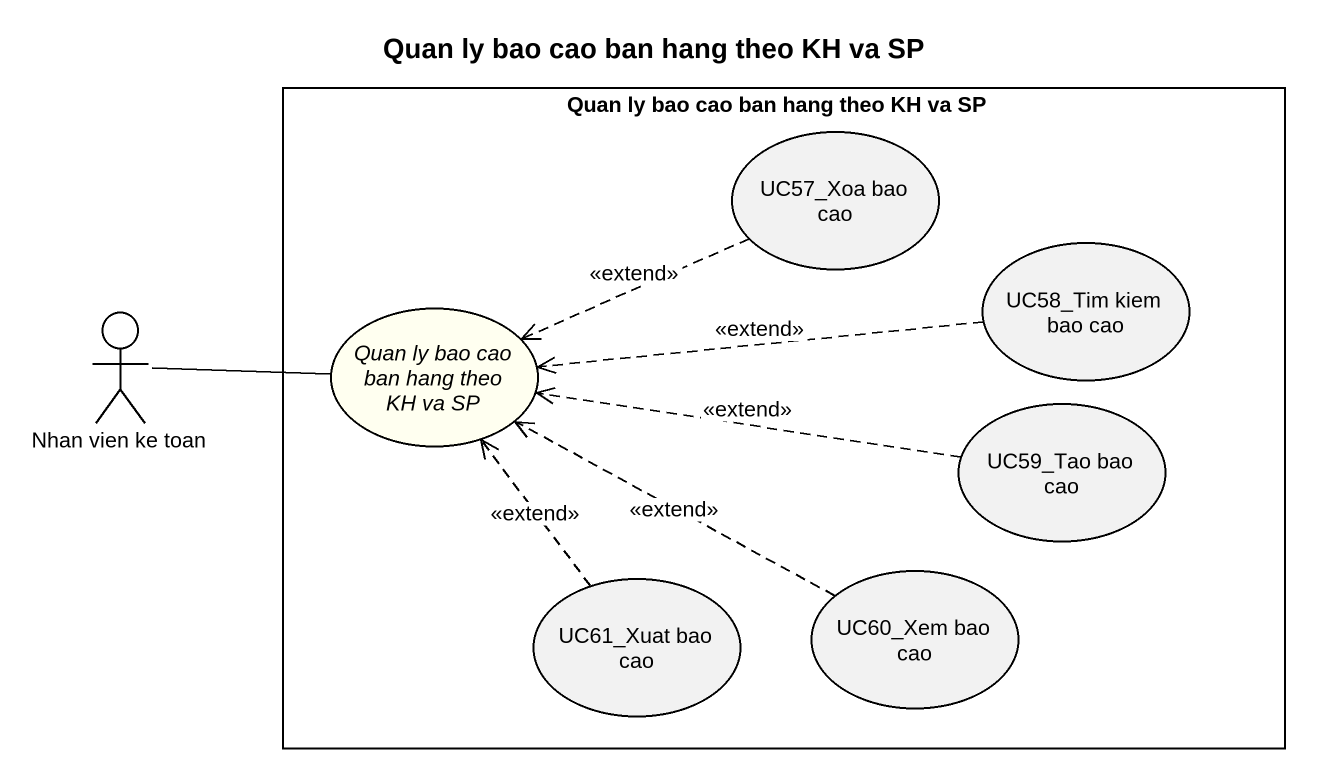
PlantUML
@startuml
title Quan ly bao cao ban hang theo KH va SP
rectangle "Quan ly bao cao ban hang theo KH va SP" as Quan_ly_bao_cao_ban_hang {
  usecase "UC57_Xoa bao cao" as UC57_Xoa_bao_cao
  usecase "UC58_Tim kiem bao cao" as UC58_Tim_kiem_bao_cao
  usecase "Quan ly bao cao ban hang theo KH va SP" as Quan_ly_bao_cao_ban_hang_2 #FFFFF0
  usecase "UC59_Tao bao cao" as UC59_Tao_bao_cao
  usecase "UC61_Xuat bao cao" as UC61_Xuat_bao_cao
  usecase "UC60_Xem bao cao" as UC60_Xem_bao_cao
}
actor "Nhan vien ke toan" as Nhan_vien_ke_toan
UC57_Xoa_bao_cao .left.> Quan_ly_bao_cao_ban_hang_2 : <<extend>>
UC58_Tim_kiem_bao_cao .left.> Quan_ly_bao_cao_ban_hang_2 : <<extend>>
Nhan_vien_ke_toan -right- Quan_ly_bao_cao_ban_hang_2
UC59_Tao_bao_cao .left.> Quan_ly_bao_cao_ban_hang_2 : <<extend>>
UC61_Xuat_bao_cao .up.> Quan_ly_bao_cao_ban_hang_2 : <<extend>>
UC60_Xem_bao_cao .left.> Quan_ly_bao_cao_ban_hang_2 : <<extend>>
@enduml
